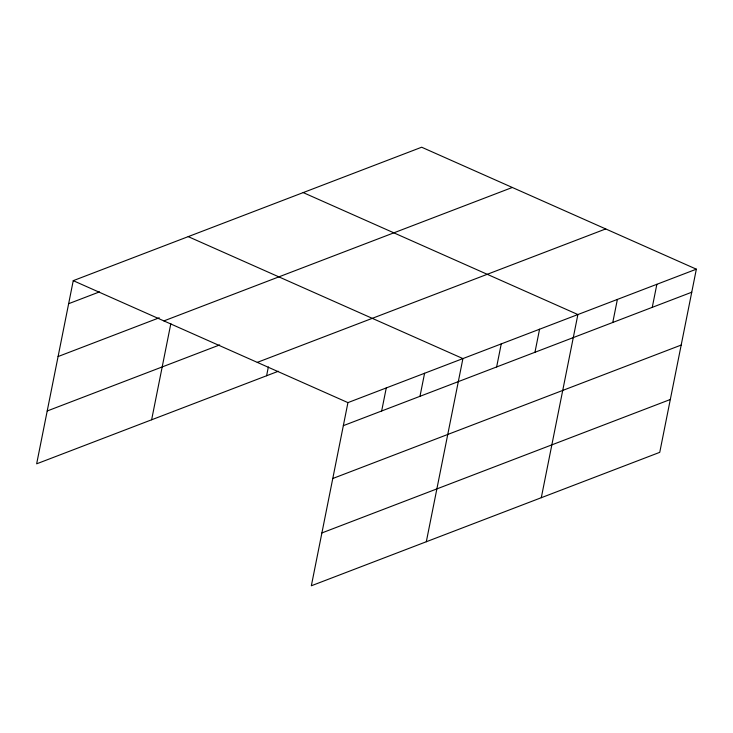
<?xml version="1.0" encoding="UTF-8"?>
<svg xmlns="http://www.w3.org/2000/svg" width="733" height="733" viewBox="0 0 733 733"><rect width="100%" height="100%" fill="white"/><g stroke="black" fill="none" stroke-linecap="round" stroke-linejoin="round"><path stroke-width="1.1" d="M696.35 269.176L347.937 402.619L311.342 585.777L659.755 452.334L696.35 269.176L421.658 147.223L73.245 280.666L36.65 463.824L278.338 371.255M151.63 419.78L170.844 323.61M266.601 375.745L268.36 366.94M381.664 410.984L386.264 387.94M419.982 396.306L424.59 373.262M426.313 541.742L462.917 358.584L188.225 236.631M496.635 366.949L501.244 343.905M534.962 352.271L539.561 329.227M541.293 497.707L577.888 314.549L303.196 192.587M612.77 322.465L617.378 299.43M652.26 307.338L656.86 284.303M68.645 303.7L99.514 291.881M58.09 356.54L159.226 317.801M163.899 320.907L512.312 187.465M47.205 410.984L219.671 344.922M257.292 362.377L605.705 228.934M343.337 425.662L691.75 292.22M332.773 478.502L681.186 345.06M321.897 532.937L670.31 399.494M73.245 280.666L347.937 402.619"/></g></svg>
